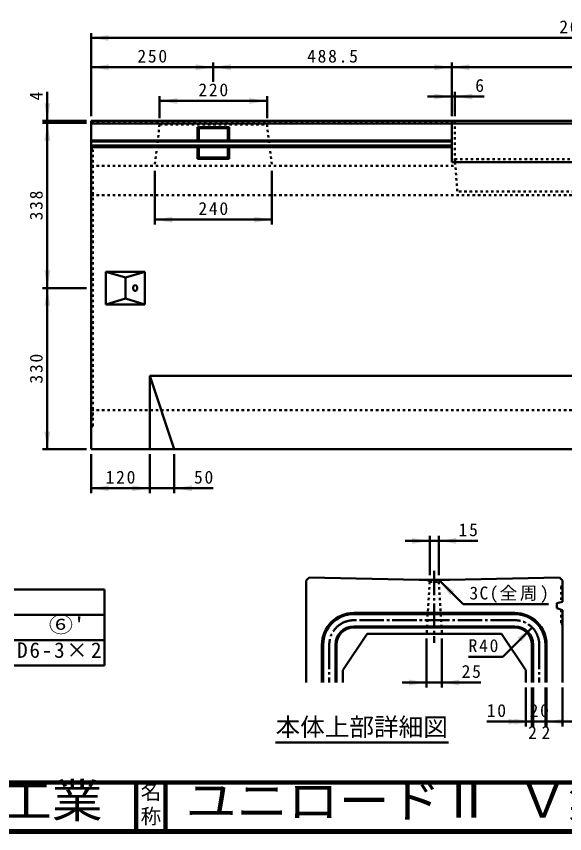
# Model space of a CAD drawing. Units: millimetres, scale not verified. Extents: x 100 to 4105, y 100 to 2870.
# Drawn here: x 1764 to 2887, y 100 to 1773 of the extents above; entities that cross this region are included whole.
import ezdxf
from ezdxf.enums import TextEntityAlignment as Align

# ---------------------------------------------------------------- set-up
doc = ezdxf.new("R2010")
doc.units = ezdxf.units.MM
doc.header["$LTSCALE"] = 5
doc.linetypes.add('USER1', pattern=[2.2, 1, -1.2])
doc.linetypes.add('USER3', pattern=[13.4, 10, -1.2, 1, -1.2])
doc.layers.add('V-nasSTD', color=7, linetype='Continuous', lineweight=50)
doc.styles.add('ＭＳ ゴシック', font='')
doc.styles.get('ＭＳ ゴシック').set_extended_font_data('MS Gothic')

msp = doc.modelspace()

# ---------------------------------------------------------------- hatches: boundary and pattern name
at = {"layer": 'V-nasSTD'}
for points in [[(1953.814, 1734.963), (1917.814, 1728.963), (1953.814, 1722.963)], [(1953.814, 1674.963), (1917.814, 1668.963), (1953.814, 1662.963)], [(2131.814, 1662.963), (2167.814, 1668.963), (2131.814, 1674.963)], [(2203.814, 1674.963), (2167.814, 1668.963), (2203.814, 1662.963)], [(2620.314, 1662.963), (2656.314, 1668.963), (2620.314, 1674.963)], [(2692.314, 1674.963), (2656.314, 1668.963), (2692.314, 1662.963)], [(2620.314, 1602.963), (2656.314, 1608.963), (2620.314, 1614.963)], [(2698.314, 1614.963), (2662.314, 1608.963), (2698.314, 1602.963)], [(1821.814, 1594.963), (1827.814, 1558.963), (1833.814, 1594.963)], [(2093.814, 1605.963), (2057.814, 1599.963), (2093.814, 1593.963)], [(2241.814, 1593.963), (2277.814, 1599.963), (2241.814, 1605.963)], [(1833.814, 1518.963), (1827.814, 1554.963), (1821.814, 1518.963)], [(2083.814, 1362.963), (2047.814, 1356.963), (2083.814, 1350.963)], [(2251.814, 1350.963), (2287.814, 1356.963), (2251.814, 1362.963)], [(1821.814, 1252.963), (1827.814, 1216.963), (1833.814, 1252.963)], [(1833.814, 1180.963), (1827.814, 1216.963), (1821.814, 1180.963)], [(1821.814, 922.963), (1827.814, 886.963), (1833.814, 922.963)], [(1953.814, 812.963), (1917.814, 806.963), (1953.814, 800.963)], [(2001.814, 800.963), (2037.814, 806.963), (2001.814, 812.963)], [(2123.814, 812.963), (2087.814, 806.963), (2123.814, 800.963)], [(2574.961, 693.376), (2610.961, 699.376), (2574.961, 705.376)], [(2665.711, 705.376), (2629.711, 699.376), (2665.711, 693.376)], [(2661.285, 596.288), (2631.586, 617.501), (2652.799, 587.803)], [(2799.478, 492.533), (2820.691, 522.231), (2790.993, 501.018)], [(2568.711, 403.376), (2604.711, 409.376), (2568.711, 415.376)], [(2671.961, 415.376), (2635.961, 409.376), (2671.961, 403.376)], [(2771.836, 323.376), (2807.836, 329.376), (2771.836, 335.376)], [(2784.336, 323.376), (2820.336, 329.376), (2784.336, 335.376)], [(2886.336, 335.376), (2850.336, 329.376), (2886.336, 323.376)], [(2918.836, 335.376), (2882.836, 329.376), (2918.836, 323.376)]]:
    msp.add_hatch(color=256, dxfattribs=at).paths.add_polyline_path(points)

# ---------------------------------------------------------------- linework, layer by layer
for p, q in [((1917.814, 1568.963), (1917.814, 1738.963)), ((1917.814, 1728.963), (3917.814, 1728.963)), ((2167.814, 1638.963), (2167.814, 1678.963)), ((2656.314, 1568.963), (2656.314, 1678.963)), ((1917.814, 1668.963), (2167.814, 1668.963)), ((2167.814, 1668.963), (2656.314, 1668.963)), ((2656.314, 1668.963), (3179.314, 1668.963)), ((1827.814, 1618.963), (1827.814, 1558.963)), ((2057.814, 1564.963), (2057.814, 1609.963)), ((2277.814, 1564.963), (2277.814, 1609.963)), ((2606.314, 1608.963), (2656.314, 1608.963)), ((2656.314, 1608.963), (2662.314, 1608.963)), ((2662.314, 1568.963), (2662.314, 1618.963)), ((2722.314, 1608.963), (2662.314, 1608.963)), ((2057.814, 1599.963), (2277.814, 1599.963)), ((1907.814, 1558.963), (1817.814, 1558.963)), ((1827.814, 1554.963), (1827.814, 1558.963)), ((1917.814, 1558.963), (1917.814, 886.963)), ((1917.814, 1558.963), (3917.814, 1558.963)), ((2656.314, 1558.963), (2656.314, 1474.963)), ((2656.314, 1558.963), (3179.314, 1558.963)), ((1907.814, 1554.963), (1817.814, 1554.963)), ((1827.814, 1216.963), (1827.814, 1554.963)), ((1917.814, 1553.963), (2917.814, 1553.963)), ((2135.514, 1546.263), (2200.114, 1546.263)), ((2135.514, 1546.263), (2137.814, 1543.963)), ((2135.514, 1546.263), (2135.514, 1518.978)), ((2137.814, 1543.963), (2197.814, 1543.963)), ((2137.814, 1543.963), (2137.814, 1518.978)), ((2197.814, 1543.963), (2200.114, 1546.263)), ((2197.814, 1543.963), (2197.814, 1518.978)), ((2200.114, 1546.263), (2200.114, 1518.978)), ((2656.314, 1553.963), (2917.814, 1553.963)), ((1917.814, 1518.978), (2656.314, 1518.978)), ((1917.814, 1516.963), (2656.314, 1516.963)), ((1917.814, 1508.963), (2656.314, 1508.963)), ((1917.814, 1505.605), (2656.314, 1505.605)), ((2135.514, 1505.605), (2135.514, 1481.663)), ((2137.814, 1505.605), (2137.814, 1483.963)), ((2197.814, 1505.605), (2197.814, 1483.963)), ((2200.114, 1505.605), (2200.114, 1481.663)), ((2135.514, 1481.663), (2137.814, 1483.963)), ((2135.514, 1481.663), (2200.114, 1481.663)), ((2137.814, 1483.963), (2197.814, 1483.963)), ((2197.814, 1483.963), (2200.114, 1481.663)), ((2656.314, 1474.963), (3179.314, 1474.963)), ((2047.814, 1456.963), (2047.814, 1346.963)), ((2287.814, 1456.963), (2287.814, 1346.963)), ((2047.814, 1356.963), (2287.814, 1356.963)), ((1947.814, 1250.463), (1947.814, 1183.463)), ((1947.814, 1250.463), (2027.814, 1250.463)), ((1947.814, 1250.463), (1987.814, 1238.463)), ((1987.814, 1238.463), (2027.814, 1250.463)), ((1987.814, 1238.463), (1987.814, 1195.463)), ((2027.814, 1250.463), (2027.814, 1183.463)), ((1907.814, 1216.963), (1817.814, 1216.963)), ((1827.814, 886.963), (1827.814, 1216.963)), ((1947.814, 1183.463), (1987.814, 1195.463)), ((1987.814, 1195.463), (2027.814, 1183.463)), ((1947.814, 1183.463), (2027.814, 1183.463)), ((2037.814, 1036.963), (2037.814, 886.963)), ((2037.814, 1036.963), (2087.814, 886.963)), ((2037.814, 1036.963), (2917.814, 1036.963)), ((1907.814, 886.963), (1817.814, 886.963)), ((1917.814, 886.963), (3917.814, 886.963)), ((1917.814, 876.963), (1917.814, 796.963)), ((2037.814, 876.963), (2037.814, 796.963)), ((2087.814, 876.963), (2087.814, 796.963)), ((1917.814, 806.963), (2037.814, 806.963)), ((2037.814, 806.963), (2087.814, 806.963)), ((2167.814, 806.963), (2087.814, 806.963)), ((2610.961, 629.376), (2610.961, 709.376)), ((2629.711, 629.376), (2629.711, 709.376)), ((2560.961, 699.376), (2610.961, 699.376)), ((2610.961, 699.376), (2629.711, 699.376)), ((2709.711, 699.376), (2629.711, 699.376)), ((2364.086, 624.376), (2357.836, 618.126)), ((2589.086, 619.376), (2364.086, 624.376)), ((2589.086, 619.376), (2651.586, 619.376)), ((2651.586, 619.376), (2876.586, 624.376)), ((2876.586, 624.376), (2882.836, 618.126)), ((2357.836, 618.126), (2357.836, 409.376)), ((2631.586, 617.501), (2679.297, 569.79)), ((2882.836, 574.395), (2882.836, 618.126)), ((1945, 600), (1760, 600)), ((1945, 548), (1945, 600)), ((2854.297, 569.79), (2679.297, 569.79)), ((2871.586, 571.876), (2882.836, 574.395)), ((2871.586, 561.876), (2871.586, 571.876)), ((2871.586, 561.876), (2882.836, 557.678)), ((2882.836, 557.678), (2882.836, 409.376)), ((1760, 548), (1945, 548)), ((1945, 496), (1945, 548)), ((2785.336, 551.876), (2455.336, 551.876)), ((2785.336, 549.376), (2455.336, 549.376)), ((2785.336, 524.376), (2455.336, 524.376)), ((2785.336, 521.876), (2455.336, 521.876)), ((2760.587, 462.127), (2820.691, 522.231)), ((2482.836, 509.376), (2432.836, 434.376)), ((2482.836, 509.376), (2757.836, 509.376)), ((2757.836, 509.376), (2807.836, 434.376)), ((1760, 496), (1945, 496)), ((1945, 444), (1945, 496)), ((2390.336, 486.876), (2390.336, 409.376)), ((2392.836, 486.876), (2392.836, 409.376)), ((2417.836, 486.876), (2417.836, 409.376)), ((2420.336, 486.876), (2420.336, 409.376)), ((2604.711, 499.376), (2604.711, 399.376)), ((2635.961, 499.376), (2635.961, 399.376)), ((2820.336, 409.376), (2820.336, 486.876)), ((2822.836, 486.876), (2822.836, 409.376)), ((2847.836, 486.876), (2847.836, 409.376)), ((2850.336, 409.376), (2850.336, 486.876)), ((2760.587, 462.127), (2690.587, 462.127)), ((1760, 444), (1945, 444)), ((2432.836, 434.376), (2432.836, 409.376)), ((2807.836, 434.376), (2807.836, 409.376)), ((2554.711, 409.376), (2604.711, 409.376)), ((2604.711, 409.376), (2635.961, 409.376)), ((2715.961, 409.376), (2635.961, 409.376)), ((2807.836, 399.376), (2807.836, 319.376)), ((2820.336, 399.376), (2820.336, 319.376)), ((2822.836, 399.376), (2822.836, 319.376)), ((2847.836, 399.376), (2847.836, 319.376)), ((2850.336, 399.376), (2850.336, 319.376)), ((2882.836, 399.376), (2882.836, 319.376)), ((2727.836, 329.376), (2807.836, 329.376)), ((2807.836, 329.376), (2820.336, 329.376)), ((2820.336, 329.376), (2822.836, 329.376)), ((2822.836, 329.376), (2847.836, 329.376)), ((2847.836, 329.376), (2850.336, 329.376)), ((2850.336, 329.376), (2882.836, 329.376)), ((2962.836, 329.376), (2882.836, 329.376)), ((2295.368, 286.542), (2649.377, 286.542))]:
    msp.add_line(p, q, dxfattribs=at)
at = {"layer": 'V-nasSTD', "linetype": 'USER1'}
for p, q in [((2662.314, 1558.963), (2662.314, 1474.963)), ((1917.814, 1554.963), (2656.314, 1554.963)), ((2057.814, 1551.963), (2047.814, 1466.963)), ((2057.814, 1551.963), (2054.814, 1554.963)), ((2057.814, 1551.963), (2277.814, 1551.963)), ((2277.814, 1551.963), (2280.814, 1554.963)), ((2277.814, 1551.963), (2287.814, 1466.963)), ((1920.814, 1498.963), (1917.814, 1500.963)), ((1920.814, 934.963), (1920.814, 1498.963)), ((1917.814, 1476.963), (1920.814, 1478.963)), ((2662.314, 1480.963), (2917.814, 1480.963)), ((2663.014, 1474.963), (2667.573, 1414.851)), ((1917.814, 1466.963), (2663.62, 1466.963)), ((1917.814, 1406.963), (2917.814, 1406.963)), ((2917.814, 1414.851), (2667.573, 1414.851)), ((1917.814, 966.963), (2917.814, 966.963)), ((1917.814, 956.963), (1920.814, 954.963)), ((1920.814, 934.963), (1917.814, 932.963)), ((2610.961, 615.626), (2607.211, 619.376)), ((2629.711, 615.626), (2633.461, 619.376)), ((2610.961, 615.626), (2604.711, 509.376)), ((2610.961, 615.626), (2629.711, 615.626)), ((2629.711, 615.626), (2635.961, 509.376)), ((2879.961, 605.626), (2882.836, 608.501)), ((2879.961, 605.626), (2879.961, 573.751)), ((2879.961, 558.751), (2879.961, 530.626)), ((2879.961, 530.626), (2882.836, 527.751))]:
    msp.add_line(p, q, dxfattribs=at)
at = {"layer": 'V-nasSTD', "linetype": 'USER3'}
for p, q in [((2620.336, 638.126), (2620.336, 490.626)), ((2785.336, 536.876), (2455.336, 536.876)), ((2405.336, 486.876), (2405.336, 409.376)), ((2835.336, 486.876), (2835.336, 409.376))]:
    msp.add_line(p, q, dxfattribs=at)
at = {"layer": 'V-nasSTD', "lineweight": 100}
for p, q in [((105, 205), (4100, 205)), ((2010, 205), (2010, 105)), ((2070, 205), (2070, 105)), ((105, 105), (4100, 105))]:
    msp.add_line(p, q, dxfattribs=at)
at = {"layer": 'V-nasSTD', "lineweight": 13}
msp.add_lwpolyline([(100, 100), (100, 2870), (4105, 2870), (4105, 100)], close=True, dxfattribs=at)
at = {"layer": 'V-nasSTD'}
for centre, radius, start, end in [((2455.336, 486.876), 65, 90, 180), ((2455.336, 486.876), 62.5, 90, 180), ((2785.336, 486.876), 65, 0, 90), ((2785.336, 486.876), 62.5, 0, 90), ((2455.336, 486.876), 37.5, 90, 180), ((2455.336, 486.876), 35, 90, 180), ((2785.336, 486.876), 37.5, 0, 90), ((2785.336, 486.876), 35, 0, 90)]:
    msp.add_arc(centre, radius, start, end, dxfattribs=at)
at = {"layer": 'V-nasSTD', "linetype": 'USER3'}
for centre, start, end in [((2455.336, 486.876), 90, 180), ((2785.336, 486.876), 0, 90)]:
    msp.add_arc(centre, 50, start, end, dxfattribs=at)
at = {"layer": 'V-nasSTD'}
msp.add_ellipse((2007.814, 1216.963), major_axis=(0, 6), ratio=0.707107, dxfattribs=at)

# ---------------------------------------------------------------- texts
at = {"layer": 'V-nasSTD', "style": 'ＭＳ ゴシック'}
for s, height, p in [('6', 26.39, (2704.314, 1644.963)), ('本体上部詳細図', 36.95, (2295.368, 336.942)), ('2', 26.39, (2812.586, 320.376)), ('2', 26.39, (2840.086, 320.376)), ('名', 30.79, (2018.982, 200.999)), ('称', 30.79, (2018.976, 151.01))]:
    msp.add_text(s, height=height, dxfattribs=at).set_placement(p, align=Align.TOP_LEFT)
msp.add_text('4', height=26.39, rotation=90, dxfattribs=at).set_placement((1791.814, 1600.963), align=Align.TOP_LEFT)
for s, height, width, p in [("⑥'", 31.67, 1.15, (1830.9, 543.6)), ('株式会社船生コンクリート工業', 69.65, 1.1, (478.279, 202.55)), ('ユニロードⅡ Ｖ集水', 69.65, 1.1, (2111, 202.47))]:
    msp.add_text(s, height=height, dxfattribs=dict(at, width=width)).set_placement(p, align=Align.TOP_LEFT)
at = {"layer": 'V-nasSTD', "attachment_point": 1, "style": 'ＭＳ ゴシック'}
for s, insert, char_height in [('\\T1.2;2000', (2876.414, 1764.963), 26.39), ('\\T1.2;250', (2012.214, 1704.963), 26.39), ('\\T1.2;488.5', (2359.864, 1704.963), 26.39), ('\\T1.2;220', (2137.214, 1635.963), 26.39), ('\\T1.2;240', (2137.214, 1392.963), 26.39), ('\\T1.2;120', (1947.214, 842.963), 26.39), ('\\T1.2;50', (2128.214, 842.96), 26.39), ('\\T1.2;15', (2670.111, 735.376), 26.39), ('\\T1.15;3C(全周)', (2692.297, 605.79), 26.39), ('\\T1.17;D6-3×2', (1766.1, 491.6), 31.67), ('\\T1.2;R40', (2690.587, 498.127), 26.39), ('\\T1.2;25', (2676.361, 445.376), 26.39), ('\\T1.2;10', (2727.836, 365.376), 26.39), ('\\T1.2;20', (2815.536, 365.376), 26.39)]:
    msp.add_mtext(s, dxfattribs=dict(at, insert=insert, char_height=char_height))
at = {"layer": 'V-nasSTD', "char_height": 26.39, "attachment_point": 1, "rotation": 90, "style": 'ＭＳ ゴシック'}
for s, insert in [('\\T1.2;338', (1791.814, 1355.363)), ('\\T1.2;330', (1791.814, 1021.363))]:
    msp.add_mtext(s, dxfattribs=dict(at, insert=insert))

doc.saveas('drawing.dxf')
